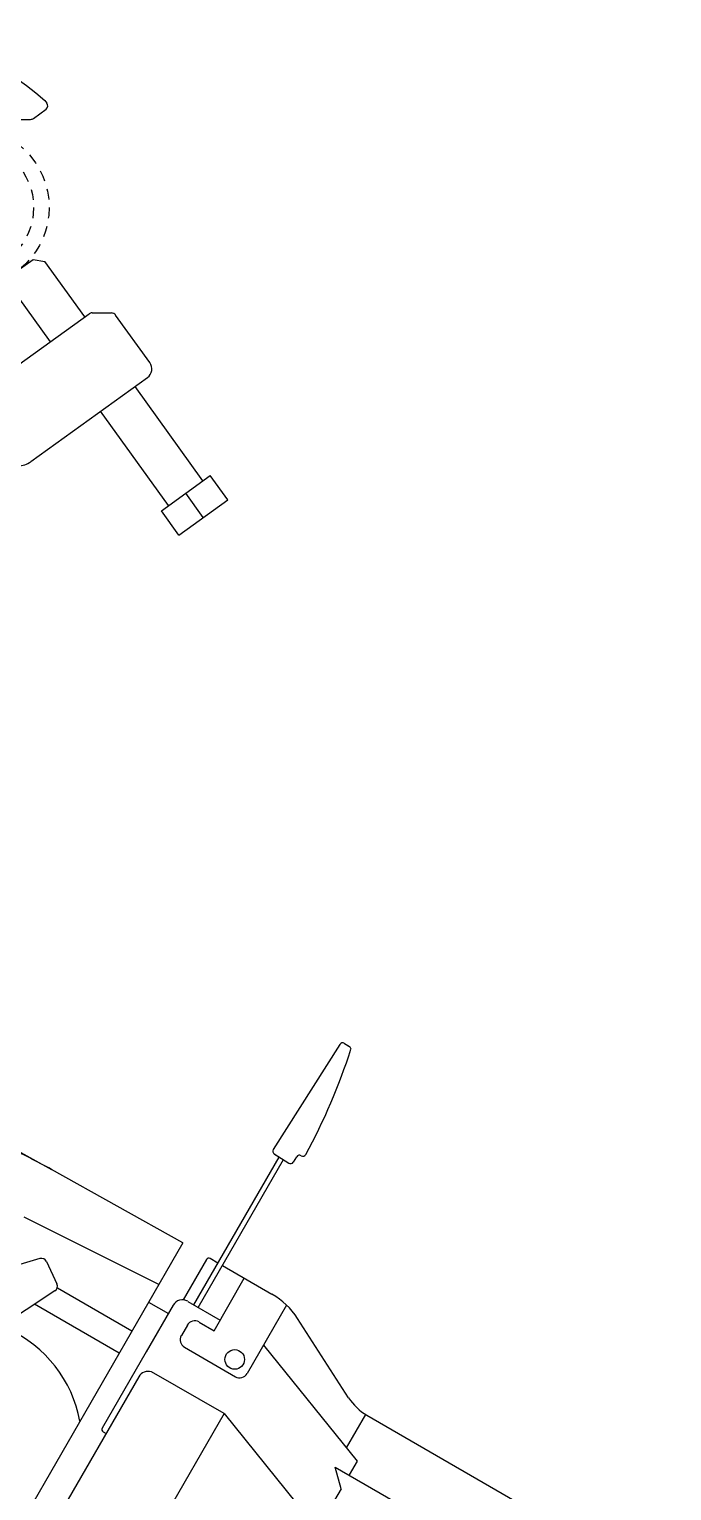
# Model space of a CAD drawing. Extents: x 4 to 195, y 4 to 106.
# Drawn here: x 120.21 to 127.7, y 46.75 to 63.77 of the extents above; entities that cross this region are included whole.
import ezdxf

# ---------------------------------------------------------------- set-up
doc = ezdxf.new("R2010")
doc.units = 0
doc.header["$LTSCALE"] = 0.5
doc.header["$MEASUREMENT"] = 0
doc.linetypes.add('HIDDEN', pattern=[0.375, 0.25, -0.125])
doc.layers.get('0').update_dxf_attribs({"linetype": 'CONTINUOUS'})
doc.layers.add('RISER', color=7, linetype='CONTINUOUS')

# ---------------------------------------------------------------- blocks, each defined once
blk = doc.blocks.new('S4-14')
at = {"layer": 'RISER', "linetype": 'Continuous'}
for p, q in [((0.879, 1.246), (0.904, 1.213)), ((-0.524, 1.025), (0.715, 1.025)), ((0.747, 1.037), (0.896, 1.145)), ((0.503, -0.78), (0.743, -0.607)), ((0.743, -0.607), (0.882, -0.63)), ((1.347, -1.275), (0.882, -0.63)), ((0.946, -1.565), (0.481, -0.92)), ((0.48, -1.9), (1.396, -1.24)), ((1.431, -1.229), (1.656, -1.229)), ((2.104, -1.808), (1.705, -1.254)), ((0.717, -2.962), (2.076, -1.983)), ((2.724, -3.185), (1.932, -2.087)), ((2.323, -3.475), (1.531, -2.376)), ((2.239, -3.535), (2.807, -3.125)), ((3.012, -3.409), (2.807, -3.125)), ((2.728, -3.614), (2.523, -3.33)), ((2.444, -3.819), (2.239, -3.535)), ((2.444, -3.819), (3.012, -3.409))]:
    blk.add_line(p, q, dxfattribs=at)
at = {"layer": 'RISER'}
for p, q in [((4.32, -9.751), (3.544, -10.975)), ((4.372, -9.739), (4.432, -9.777)), ((4.375, -9.741), (4.425, -9.773)), ((0.451, -10.93), (0.959, -11.207)), ((2.617, -12.785), (3.612, -11.063)), ((3.555, -11.027), (3.724, -11.134)), ((3.558, -11.029), (3.609, -11.061)), ((3.816, -11.059), (3.776, -11.122)), ((3.868, -11.048), (3.869, -11.048)), ((2.488, -12.063), (0.959, -11.207)), ((2.669, -12.815), (3.664, -11.093)), ((2.208, -12.548), (0.638, -11.762)), ((2.488, -12.063), (0.316, -15.826)), ((0.824, -12.246), (-0.282, -12.574)), ((2.764, -12.258), (2.493, -12.727)), ((2.898, -12.299), (2.806, -12.246)), ((0.899, -12.28), (1.021, -12.542)), ((2.951, -12.327), (3.528, -12.66)), ((1.895, -13.09), (1.029, -12.59)), ((2.853, -13.086), (3.206, -12.474)), ((0.998, -12.62), (0.036, -13.255)), ((2.09, -12.752), (2.321, -12.885)), ((2.547, -12.744), (2.925, -12.962)), ((1.746, -13.348), (0.759, -12.778)), ((2.376, -12.79), (2.063, -13.331)), ((3.699, -12.788), (3.239, -13.585)), ((2.542, -13.021), (2.472, -13.142)), ((2.678, -12.985), (2.853, -13.086)), ((4.421, -13.868), (3.826, -12.944)), ((2.508, -13.279), (3.102, -13.622)), ((3.43, -13.254), (4.52, -14.605)), ((2.063, -13.331), (1.549, -14.222)), ((2.969, -14.052), (2.124, -13.566)), ((1.976, -13.622), (0.212, -16.678)), ((2.969, -14.052), (1.08, -17.323)), ((2.969, -14.052), (3.934, -15.247)), ((4.618, -14.061), (4.394, -14.449)), ((4.634, -14.071), (8.189, -16.123)), ((1.56, -14.265), (1.594, -14.284)), ((4.52, -14.605), (4.427, -14.767)), ((4.265, -14.674), (7.835, -16.735)), ((4.334, -14.927), (4.265, -14.674)), ((4.334, -14.927), (4.208, -15.146))]:
    blk.add_line(p, q, dxfattribs=at)
at = {"layer": 'RISER', "linetype": 'Continuous'}
blk.add_lwpolyline([(-1.224, 2.075), (-1.027, 2.056), (-0.849, 2.033), (-0.687, 2.006), (-0.538, 1.975), (-0.4, 1.94), (-0.27, 1.901), (-0.146, 1.857), (-0.025, 1.809), (0.094, 1.757), (0.212, 1.699), (0.328, 1.637), (0.443, 1.57), (0.556, 1.498), (0.666, 1.42), (0.774, 1.336), (0.879, 1.246)], dxfattribs=at)
at = {"layer": 'RISER', "linetype": 'HIDDEN'}
for radius in [0.93, 0.75]:
    blk.add_circle((0, 0), radius, dxfattribs=at)
at = {"layer": 'RISER'}
blk.add_circle((3.094, -13.421), 0.114, dxfattribs=at)
at = {"layer": 'RISER', "linetype": 'Continuous'}
for centre, radius, start, end in [((0.864, 1.183), 0.05, 309.8056, 37.5798), ((0.715, 1.075), 0.05, 270, 309.8056), ((1.431, -1.289), 0.06, 90, 125.7855), ((1.656, -1.289), 0.06, 35.7855, 90), ((2.003, -1.881), 0.125, 305.7855, 35.7855), ((0.571, -2.76), 0.25, 270, 305.7855)]:
    blk.add_arc(centre, radius, start, end, dxfattribs=at)
at = {"layer": 'RISER'}
for centre, radius, start, end in [((-2.199, -7.678), 6.98, 331.2592, 342.2457), ((4.352, -9.771), 0.0375, 57.619, 147.619), ((4.412, -9.809), 0.0375, 2.7784, 57.619), ((-19.343, -49.323), 43.185, 61.9588, 62.7184), ((3.575, -10.995), 0.0375, 147.619, 237.619), ((3.848, -11.079), 0.0375, 57.619, 147.619), ((3.889, -11.017), 0.0375, 237.619, 330.8842), ((3.744, -11.102), 0.0375, 237.619, 327.619), ((0.842, -12.306), 0.0625, 24.9664, 106.5177), ((2.791, -12.273), 0.0312, 60, 150), ((0.964, -12.568), 0.0625, 303.4151, 24.9664), ((2.484, -12.852), 0.125, 60, 150), ((3.091, -13.418), 0.875, 32.7864, 60), ((-0.174, -14.418), 1.49, 10.8249, 65.1993), ((2.628, -13.071), 0.1, 60, 150), ((2.558, -13.192), 0.1, 150, 240), ((2.084, -13.685), 0.125, 71.537, 150), ((3.152, -13.535), 0.1, 240, 330), ((4.947, -13.529), 0.625, 212.7864, 240), ((1.576, -14.238), 0.0312, 150, 240)]:
    blk.add_arc(centre, radius, start, end, dxfattribs=at)

msp = doc.modelspace()

# ---------------------------------------------------------------- block references
msp.add_blockref('S4-14', (119.514, 61.699))

doc.saveas('drawing.dxf')
